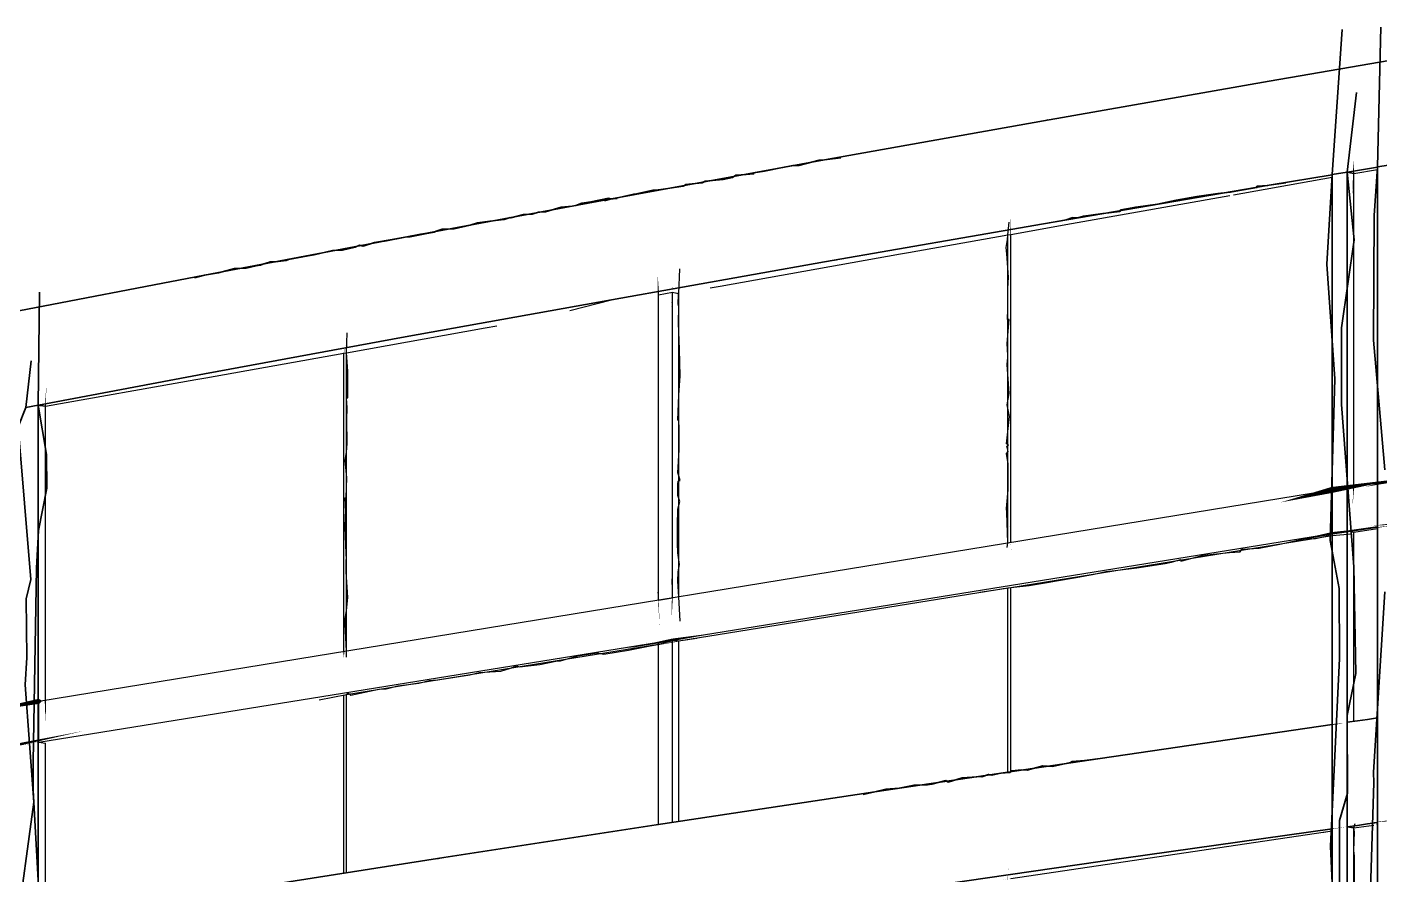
# Model space of a CAD drawing. Header units: inches. Extents: x -877 to 882, y -418 to 410.
# Drawn here: x -410.9 to -281.6, y 204.1 to 285 of the extents above; entities that cross this region are included whole.
import ezdxf

# ---------------------------------------------------------------- set-up
doc = ezdxf.new("R2010")
doc.units = ezdxf.units.IN
doc.header["$LTSCALE"] = 0.5
doc.header["$MEASUREMENT"] = 0
doc.layers.get('0').update_dxf_attribs({"lineweight": 18})
for name, color, linetype, lineweight in [('A-Glaz-Curt', 52, 'Continuous', 35), ('A-Glaz-Curt-Unit', 51, 'Continuous', 25), ('A-Wall', 113, 'Continuous', 35)]:
    doc.layers.add(name, color=color, linetype=linetype, lineweight=lineweight)

# ---------------------------------------------------------------- blocks, each defined once
blk = doc.blocks.new('*U12')
at = {"color": 7, "linetype": 'Continuous', "lineweight": -3}
for p, q in [((-295.59, 269.03), (-286.16, 270.71)), ((-311.08, 266.27), (-310.53, 266.37)), ((-326.65, 263.5), (-317.16, 265.19)), ((-317.16, 265.19), (-316.88, 265.24)), ((-316.88, 265.24), (-311.08, 266.27)), ((-344.66, 260.3), (-327.4, 263.37)), ((-327.4, 263.37), (-326.65, 263.5)), ((-345.62, 260.13), (-344.66, 260.3)), ((-359.01, 257.98), (-355.02, 259)), ((-348.78, 259.63), (-348.74, 259.62)), ((-367.1, 256.3), (-366.01, 256.5)), ((-393.8, 251.55), (-380.62, 253.9)), ((-380.62, 253.9), (-380.36, 253.94)), ((-409.14, 248.82), (-394.76, 251.38)), ((-394.76, 251.38), (-393.8, 251.55)), ((-409.81, 248.93), (-409.64, 248.9)), ((-349.26, 226.5), (-349.22, 226.51)), ((-380.36, 221.28), (-350.55, 226.09)), ((-409.14, 216.63), (-409.14, 216.63)), ((-281.85, 208.86), (-281.81, 209.06))]:
    blk.add_line(p, q, dxfattribs=at)
at = {"layer": 'A-Glaz-Curt', "color": 143, "linetype": 'Continuous', "lineweight": 35}
for p, q in [((-292.19, 279.87), (-270.02, 283.69)), ((-313.74, 276.09), (-292.19, 279.87)), ((-334.68, 272.35), (-313.74, 276.09)), ((-355.02, 268.64), (-334.68, 272.35)), ((-284.69, 271.19), (-281.81, 271.67)), ((-281.81, 271.68), (-280.36, 271.92)), ((-281.81, -223.87), (-281.81, 271.68)), ((-292.19, 269.93), (-286.16, 270.94)), ((-286.16, 270.95), (-284.71, 271.19)), ((-286.16, -223.62), (-286.16, 270.95)), ((-284.71, -223.7), (-284.71, 271.19)), ((-284.71, 271.19), (-284.1, 271.07)), ((-313.74, 266.25), (-292.19, 269.93)), ((-374.76, 264.98), (-355.02, 268.64)), ((-334.68, 262.61), (-313.74, 266.25)), ((-393.93, 261.36), (-374.76, 264.98)), ((-355.02, 259), (-334.68, 262.61)), ((-412.52, 257.77), (-393.93, 261.36)), ((-374.76, 255.44), (-355.02, 259)), ((-393.93, 251.91), (-374.76, 255.44)), ((-409.81, 248.93), (-393.93, 251.91)), ((-411.02, 248.7), (-409.82, 248.93)), ((-409.82, -215.92), (-409.82, 248.93)), ((-409.82, 248.93), (-409.64, 248.9)), ((-409.64, 248.9), (-409.14, 248.82)), ((-284.71, 218.63), (-283.75, 218.77)), ((-284.71, 208.66), (-284.71, 218.63)), ((-283.75, 218.77), (-282.78, 218.91)), ((-282.78, 218.91), (-281.81, 219.05)), ((-281.81, 209.06), (-281.81, 219.05)), ((-281.81, 219.05), (-281.81, 219.05)), ((-308.34, 215.19), (-286.16, 218.42)), ((-286.16, 208.45), (-286.16, 218.42)), ((-286.16, 218.42), (-286.16, 218.42)), ((-329.87, 212), (-308.34, 215.19)), ((-350.77, 208.84), (-329.87, 212)), ((-371.06, 205.71), (-350.77, 208.84)), ((-308.34, 205.33), (-286.16, 208.45)), ((-286.16, 208.45), (-286.16, 208.45)), ((-284.71, 208.66), (-283.75, 208.79)), ((-284.71, 208.66), (-284.1, 208.55)), ((-283.75, 208.79), (-282.78, 208.92)), ((-282.78, 208.92), (-281.81, 209.06)), ((-281.81, 209.06), (-281.81, 209.06)), ((-390.74, 202.62), (-371.06, 205.71)), ((-329.87, 202.23), (-308.34, 205.33))]:
    blk.add_line(p, q, dxfattribs=at)
at = {"layer": 'A-Glaz-Curt-Unit', "color": 141, "linetype": 'Continuous', "lineweight": 25}
for p, q in [((-284.1, 271.07), (-281.81, 271.45)), ((-284.1, 241.16), (-284.1, 271.07)), ((-310.53, 266.37), (-295.95, 268.96)), ((-348.6, 230.63), (-348.6, 259.6)), ((-380.36, 253.94), (-367.1, 256.3)), ((-409.14, 220.74), (-409.14, 248.82)), ((-284.1, 236.8), (-281.81, 237.14)), ((-284.1, 218.72), (-284.1, 236.8)), ((-316.88, 231.52), (-286.16, 236.47)), ((-348.6, 226.4), (-317.16, 231.47)), ((-348.6, 209.16), (-348.6, 226.4)), ((-409.14, 199.67), (-409.14, 216.63)), ((-316.88, 203.72), (-286.16, 208.25)), ((-284.1, 208.55), (-282.17, 208.82)), ((-284.1, 171.7), (-284.1, 208.55))]:
    blk.add_line(p, q, dxfattribs=at)
at = {"layer": 'A-Glaz-Curt-Unit', "color": 143, "linetype": 'Continuous', "lineweight": 25}
for p, q in [((-317.16, 235.77), (-317.16, 265.19)), ((-316.88, 235.82), (-316.88, 265.24)), ((-350.55, 259.48), (-349.22, 259.71)), ((-350.55, 230.31), (-350.55, 259.48)), ((-349.22, 230.53), (-349.22, 259.71)), ((-349.22, 259.71), (-348.78, 259.63)), ((-348.74, 259.62), (-348.6, 259.6)), ((-380.62, 225.4), (-380.62, 253.9)), ((-380.36, 225.44), (-380.36, 253.94)), ((-409.76, 220.64), (-286.18, 240.83)), ((-286.18, 236.68), (-286.18, 240.83)), ((-286.18, 240.83), (-286.16, 240.83)), ((-284.71, 241.07), (-281.81, 241.51)), ((-284.71, 236.91), (-284.71, 241.07)), ((-281.81, 237.35), (-281.81, 241.51)), ((-281.81, 241.51), (-281.81, 241.51)), ((-349.22, 226.51), (-286.18, 236.68)), ((-286.18, 236.68), (-286.16, 236.68)), ((-284.71, 236.91), (-281.81, 237.35)), ((-284.71, 236.91), (-284.1, 236.8)), ((-281.81, 237.35), (-281.81, 237.35)), ((-317.16, 231.47), (-316.88, 231.52)), ((-317.16, 213.88), (-317.16, 231.47)), ((-316.88, 213.92), (-316.88, 231.52)), ((-350.55, 230.31), (-349.22, 230.53)), ((-350.55, 230.31), (-350.55, 230.31)), ((-409.76, 216.73), (-350.55, 226.29)), ((-350.55, 226.29), (-349.22, 226.51)), ((-350.55, 208.87), (-350.55, 226.29)), ((-349.22, 209.07), (-349.22, 226.51)), ((-349.22, 226.51), (-348.6, 226.4)), ((-380.62, 221.23), (-380.36, 221.28)), ((-380.62, 204.21), (-380.62, 221.23)), ((-380.36, 204.25), (-380.36, 221.28)), ((-409.76, 216.73), (-409.76, 220.64)), ((-409.76, 216.73), (-409.14, 216.63))]:
    blk.add_line(p, q, dxfattribs=at)
blk = doc.blocks.new('New Napkin Sketch')
at = {"layer": 'A-Wall', "color": 143, "linetype": 'Continuous', "lineweight": 35}
for p, q in [((-284.69, 271.19), (-281.81, 271.67)), ((-281.81, 271.68), (-280.36, 271.92)), ((-292.19, 269.93), (-286.16, 270.94)), ((-286.16, 270.95), (-284.71, 271.19)), ((-284.71, 271.19), (-284.1, 271.07)), ((-412.52, 257.77), (-393.93, 261.36)), ((-409.81, 248.93), (-393.93, 251.91)), ((-411.02, 248.7), (-409.82, 248.93)), ((-409.82, 248.93), (-409.64, 248.9)), ((-409.64, 248.9), (-409.14, 248.82)), ((-284.71, 218.63), (-283.75, 218.77)), ((-284.71, 208.66), (-284.71, 218.63)), ((-283.75, 218.77), (-282.78, 218.91)), ((-282.78, 218.91), (-281.81, 219.05)), ((-281.81, 209.06), (-281.81, 219.05)), ((-281.81, 219.05), (-281.81, 219.05)), ((-286.16, 208.45), (-286.16, 218.42)), ((-286.16, 218.42), (-286.16, 218.42)), ((-286.16, 208.45), (-286.16, 208.45)), ((-284.71, 208.66), (-283.75, 208.79)), ((-284.71, 208.66), (-284.1, 208.55)), ((-283.75, 208.79), (-282.78, 208.92)), ((-282.78, 208.92), (-281.81, 209.06)), ((-281.81, 209.06), (-281.81, 209.06))]:
    blk.add_line(p, q, dxfattribs=at)
at = {"layer": 'A-Wall', "color": 7, "linetype": 'Continuous', "lineweight": -3}
for p, q in [((-295.59, 269.03), (-286.16, 270.71)), ((-311.08, 266.27), (-310.53, 266.37)), ((-326.65, 263.5), (-317.16, 265.19)), ((-317.16, 265.19), (-316.88, 265.24)), ((-316.88, 265.24), (-311.08, 266.27)), ((-344.66, 260.3), (-327.4, 263.37)), ((-327.4, 263.37), (-326.65, 263.5)), ((-345.62, 260.13), (-344.66, 260.3)), ((-359.01, 257.98), (-355.02, 259)), ((-348.78, 259.63), (-348.74, 259.62)), ((-367.1, 256.3), (-366.01, 256.5)), ((-393.8, 251.55), (-380.62, 253.9)), ((-380.62, 253.9), (-380.36, 253.94)), ((-409.14, 248.82), (-394.76, 251.38)), ((-394.76, 251.38), (-393.8, 251.55)), ((-409.81, 248.93), (-409.64, 248.9)), ((-349.26, 226.5), (-349.22, 226.51)), ((-409.14, 216.63), (-409.14, 216.63)), ((-281.85, 208.86), (-281.81, 209.06))]:
    blk.add_line(p, q, dxfattribs=at)
at = {"layer": 'A-Wall', "color": 141, "linetype": 'Continuous', "lineweight": 25}
for p, q in [((-284.1, 271.07), (-281.81, 271.45)), ((-310.53, 266.37), (-295.95, 268.96)), ((-380.36, 253.94), (-367.1, 256.3)), ((-284.1, 236.8), (-281.81, 237.14)), ((-284.1, 218.72), (-284.1, 236.8)), ((-348.6, 209.16), (-348.6, 226.4)), ((-409.14, 199.67), (-409.14, 216.63)), ((-284.1, 208.55), (-282.17, 208.82))]:
    blk.add_line(p, q, dxfattribs=at)
at = {"layer": 'A-Wall', "color": 143, "linetype": 'Continuous', "lineweight": 25}
for p, q in [((-350.55, 259.48), (-349.22, 259.71)), ((-349.22, 259.71), (-348.78, 259.63)), ((-348.74, 259.62), (-348.6, 259.6)), ((-286.18, 236.68), (-286.18, 240.83)), ((-286.18, 240.83), (-286.16, 240.83)), ((-284.71, 241.07), (-281.81, 241.51)), ((-284.71, 236.91), (-284.71, 241.07)), ((-281.81, 237.35), (-281.81, 241.51)), ((-281.81, 241.51), (-281.81, 241.51)), ((-286.18, 236.68), (-286.16, 236.68)), ((-284.71, 236.91), (-281.81, 237.35)), ((-284.71, 236.91), (-284.1, 236.8)), ((-281.81, 237.35), (-281.81, 237.35)), ((-317.16, 231.47), (-316.88, 231.52)), ((-317.16, 213.88), (-317.16, 231.47)), ((-316.88, 213.92), (-316.88, 231.52)), ((-350.55, 230.31), (-349.22, 230.53)), ((-350.55, 230.31), (-350.55, 230.31)), ((-350.55, 226.29), (-349.22, 226.51)), ((-350.55, 208.87), (-350.55, 226.29)), ((-349.22, 209.07), (-349.22, 226.51)), ((-349.22, 226.51), (-348.6, 226.4)), ((-380.62, 221.23), (-380.36, 221.28)), ((-380.62, 204.21), (-380.62, 221.23)), ((-380.36, 204.25), (-380.36, 221.28)), ((-409.76, 216.73), (-409.76, 220.64)), ((-409.76, 216.73), (-409.14, 216.63))]:
    blk.add_line(p, q, dxfattribs=at)
at = {"layer": 'A-Wall', "color": 143, "linetype": 'Continuous', "lineweight": 35, "extrusion": (0, 0, -1)}
for points in [[(286.22, 71.87), (285.79, 81.49), (285.3, 84.58), (285.43, 98.22), (285.34, 99.89), (285.63, 109.92), (286.1, 121.89), (285.25, 134.33), (285.28, 142.91), (285.99, 155.21), (285.39, 169.74), (285.24, 176.35), (285.47, 187.74), (286.33, 206.79), (285.47, 224.74), (285.49, 231.43), (286.36, 236), (285.89, 251.44), (286.66, 262.41), (286.16, 270.95), (285.21, 284.83)], [(281.07, 183.43), (281.62, 185.52), (282.63, 198.61), (282.17, 212.85), (282.21, 213.87), (281.13, 231.1)], [(281.13, 242.76), (282.21, 255.14), (282.14, 267.06), (281.81, 271.68), (281.5, 285.05)], [(285.46, 201.28), (285.45, 209.26), (284.69, 211.85), (284.71, 219.29), (283.91, 223.31), (284.08, 233.47), (284.51, 238.92), (285.28, 248.98), (285.28, 256.3), (284.04, 264.71), (284.71, 271.19), (283.83, 278.81)], [(355.72, 268.46), (355.02, 268.64), (354.87, 268.64), (352.91, 269.1), (352.66, 269.12), (351.08, 269.46), (350.81, 269.48), (349.89, 269.58), (348.19, 269.85), (348, 269.95), (347.96, 270.01), (346.37, 270.17), (346.07, 270.32), (344.35, 270.49), (343.46, 270.69), (343.14, 270.91), (342.15, 270.97), (341.45, 271.02), (341.42, 271.11), (340.41, 271.29), (338.68, 271.62), (337.69, 271.81), (337.13, 271.83), (335.79, 272.18), (335.2, 272.34), (334.68, 272.35), (333.12, 272.55)], [(313.77, 266.23), (313.74, 266.25), (312.08, 266.55), (311.59, 266.62), (310.93, 266.84), (310.91, 266.81), (310.36, 266.86), (309.91, 266.98), (308.07, 267.25), (308.04, 267.24), (306.44, 267.43), (306.35, 267.59), (304.93, 267.85), (303.78, 267.99), (302.85, 268.14), (301.06, 268.51), (299.08, 268.85), (297.1, 269.16), (295.89, 269.28), (295.86, 269.28), (295.35, 269.38), (293.35, 269.71), (293.35, 269.84), (292.31, 269.9), (292.19, 269.93), (290.58, 270.17)], [(376.7, 264.61), (374.76, 264.98), (374.27, 265.02), (372.85, 265.28), (371.98, 265.47), (371.78, 265.54), (371.23, 265.73), (370.07, 265.78), (368.53, 266.12), (367.83, 266.33), (366.67, 266.49), (365.3, 266.65), (364.72, 266.84), (364.67, 266.82), (363.44, 267.14), (362.61, 267.16), (362.02, 267.37), (361.97, 267.38), (361.33, 267.39), (359.86, 267.84), (358.79, 267.95), (358.46, 268), (357.87, 268.22), (357.01, 268.36), (355.32, 268.69), (355.02, 268.64), (354.5, 268.68)], [(394.89, 261.1), (393.93, 261.36), (392.59, 261.56), (391.07, 261.97), (389.94, 262.02), (389, 262.24), (388.57, 262.29), (388.37, 262.41), (387.73, 262.59), (387.67, 262.61), (387.16, 262.62), (386.12, 262.75), (385.92, 262.85), (384.04, 263.19), (383.46, 263.3), (381.69, 263.71), (380.78, 263.75), (380.76, 263.75), (379.54, 264.03), (379.12, 264.22), (378.77, 264.13), (377.69, 264.47), (376.19, 264.72), (374.8, 264.97), (374.76, 264.98), (373.14, 265.28)], [(409.55, 66.37), (410.47, 81.69), (410.08, 99.55), (410.69, 104.02), (409.26, 119.14), (410.4, 137.45), (409.71, 140.44), (410.77, 157.85), (409.09, 166.04), (409.59, 172.8), (410.59, 184.67), (409.49, 197.22), (410.3, 212.14), (410.3, 214.85), (410, 233.35), (409.8, 236.95), (409, 241), (409.05, 244.22), (409.82, 248.93), (409.72, 259.72)], [(411.96, 67.55), (411.61, 79.12), (410.5, 80.21), (411.73, 97.79), (410.44, 109.33), (411.49, 125.44), (411.6, 138.95), (411.24, 140.08), (411.48, 150.68), (411.59, 155.15), (411.23, 170.82), (410.17, 175.83), (411.7, 182.95), (411.01, 183.38), (410.59, 186.9), (411.94, 198.6), (410.25, 210.99), (411.08, 222.22), (410.92, 224.82), (410.97, 230.44), (410.53, 232.26), (411.74, 246.86), (411.02, 248.7), (410.49, 253.15)], [(330.97, 211.74), (329.87, 212), (328.8, 212.26), (327.54, 212.34), (326.12, 212.63), (324.84, 212.65), (324.43, 212.73), (323.09, 213.06), (322.85, 212.93), (321.52, 213.32), (319.65, 213.46), (319.63, 213.41), (318.99, 213.66), (318.68, 213.57), (317.83, 213.77), (316.97, 213.83), (316.76, 213.99), (315.84, 214.09), (315.31, 214.05), (313.82, 214.46), (312.9, 214.41), (311.18, 214.8), (311, 214.88), (309.82, 214.98), (308.34, 215.19), (307.25, 215.33)]]:
    blk.add_lwpolyline(points, dxfattribs=at)
for points in [[(293.35, 279.73, 0, 0.0745, 0), (292.19, 279.87, 0.0745, 0, 0), (290.96, 280.06, 0, 0, 0), (290.79, 280.15, 0, 0, 0), (289.74, 280.38, 0, 0, 0), (289.58, 280.29, 0, 0, 0), (289.1, 280.31, 0, 0, 0), (287.58, 280.61, 0, 0, 0), (286.15, 280.89, 0, 0, 0), (285.28, 281.01, 0, 0, 0), (283.44, 281.39, 0, 0, 0), (282.45, 281.44, 0, 0, 0), (282.23, 281.61, 0, 0, 0), (281.2, 281.74, 0, 0, 0), (279.18, 282.07, 0, 0, 0), (278.97, 282.21, 0, 0, 0), (277.14, 282.43, 0, 0, 0), (275.92, 282.66, 0, 0, 0), (274.05, 283.02, 0, 0, 0), (273.33, 283.12, 0, 0, 0), (272.28, 283.4, 0, 0, 0), (270.14, 283.71, 0, 0.0426, 0), (270.02, 283.69, 0.0426, 0, 0), (267.88, 283.96, 0, 0, 0)], [(315.31, 275.83, 0, 0.0806, 0), (313.74, 276.09, 0.0806, 0, 0), (313.26, 276.27, 0, 0, 0), (312.6, 276.24, 0, 0, 0), (311.92, 276.48, 0, 0, 0), (311.68, 276.4, 0, 0, 0), (310.96, 276.61, 0, 0, 0), (309.21, 276.86, 0, 0, 0), (307.2, 277.28, 0, 0, 0), (305.37, 277.65, 0, 0, 0), (305.18, 277.55, 0, 0, 0), (303.65, 277.94, 0, 0, 0), (302.44, 278.09, 0, 0, 0), (302.29, 278.17, 0, 0, 0), (300.83, 278.37, 0, 0, 0), (298.98, 278.7, 0, 0, 0), (298.48, 278.68, 0, 0, 0), (296.65, 279.18, 0, 0, 0), (295.05, 279.39, 0, 0, 0), (293.48, 279.57, 0, 0, 0), (293.26, 279.79, 0, 0, 0), (293.17, 279.71, 0, 0.0684, 0), (292.19, 279.87, 0.0684, 0, 0), (291.33, 280.01, 0, 0, 0)], [(336.68, 271.97, 0, 0.0373, 0), (334.68, 272.35, 0.0373, 0, 0), (334.43, 272.39, 0, 0, 0), (333.9, 272.58, 0, 0, 0), (332.87, 272.58, 0, 0, 0), (332.29, 272.85, 0, 0, 0), (331.32, 272.9, 0, 0, 0), (329.47, 273.2, 0, 0, 0), (327.67, 273.62, 0, 0, 0), (325.91, 273.89, 0, 0, 0), (324.73, 274.07, 0, 0, 0), (322.67, 274.53, 0, 0, 0), (321.71, 274.57, 0, 0, 0), (320.49, 274.85, 0, 0, 0), (319.92, 274.96, 0, 0, 0), (318.79, 275.22, 0, 0, 0), (316.8, 275.45, 0, 0, 0), (315.76, 275.73, 0, 0, 0), (314.44, 275.98, 0, 0.0335, 0), (313.74, 276.09, 0.0335, 0, 0), (313.55, 276.14, 0, 0, 0)], [(335.08, 262.57, 0, 0.0483, 0), (334.68, 262.61, 0.0483, 0, 0), (333.56, 262.79, 0, 0, 0), (332.19, 263.07, 0, 0, 0), (330.28, 263.45, 0, 0, 0), (328.45, 263.72, 0, 0, 0), (327.45, 263.79, 0, 0, 0), (326.19, 264.15, 0, 0, 0), (325.1, 264.19, 0, 0, 0), (324.49, 264.38, 0, 0, 0), (322.57, 264.61, 0, 0, 0), (320.72, 265.12, 0, 0, 0), (318.74, 265.44, 0, 0, 0), (317.54, 265.48, 0, 0, 0), (315.84, 265.9, 0, 0, 0), (315.31, 265.93, 0, 0.0726, 0), (313.74, 266.25, 0.0726, 0, 0), (312.43, 266.44, 0, 0, 0)], [(357, 258.69, 0, 0.0085, 0), (355.02, 259, 0.0085, 0, 0), (353.85, 259.14, 0, 0, 0), (353.21, 259.24, 0, 0, 0), (352.58, 259.5, 0, 0, 0), (351.63, 259.52, 0, 0, 0), (351.35, 259.69, 0, 0, 0), (349.79, 259.89, 0, 0, 0), (348.94, 259.99, 0, 0, 0), (348.63, 260.09, 0, 0, 0), (347.61, 260.33, 0, 0, 0), (347.45, 260.35, 0, 0, 0), (346.64, 260.58, 0, 0, 0), (346.44, 260.43, 0, 0, 0), (345.44, 260.61, 0, 0, 0), (344.86, 260.85, 0, 0, 0), (342.86, 261.2, 0, 0, 0), (342.04, 261.38, 0, 0, 0), (340.41, 261.69, 0, 0, 0), (339.85, 261.64, 0, 0, 0), (338.8, 261.91, 0, 0, 0), (337.13, 262.22, 0, 0, 0), (335.18, 262.57, 0, 0.102, 0), (334.68, 262.61, 0.102, 0, 0), (333.33, 262.78, 0, 0, 0)], [(375.08, 255.42, 0, 0.0735, 0), (374.76, 255.44, 0.0735, 0, 0), (373.18, 255.73, 0, 0, 0), (371.26, 256.01, 0, 0, 0), (370.86, 256.23, 0, 0, 0), (370.64, 256.27, 0, 0, 0), (369.05, 256.52, 0, 0, 0), (367.13, 256.78, 0, 0, 0), (366.79, 256.97, 0, 0, 0), (365.19, 257.22, 0, 0, 0), (363.31, 257.56, 0, 0, 0), (363.18, 257.52, 0, 0, 0), (362.79, 257.67, 0, 0, 0), (361.75, 257.82, 0, 0, 0), (360.61, 258.06, 0, 0, 0), (359.39, 258.31, 0, 0, 0), (359.2, 258.18, 0, 0, 0), (358.26, 258.4, 0, 0, 0), (356.75, 258.61, 0, 0, 0), (355.08, 259.04, 0, 0.0767, 0), (355.02, 259, 0.0767, 0, 0), (353.33, 259.34, 0, 0, 0)], [(394.34, 251.92, 0, 0.0215, 0), (393.93, 251.91, 0.0215, 0, 0), (392.7, 252.21, 0, 0, 0), (391.49, 252.27, 0, 0, 0), (390.59, 252.59, 0, 0, 0), (389.27, 252.71, 0, 0, 0), (388.09, 253.06, 0, 0, 0), (387.48, 253.19, 0, 0, 0), (385.93, 253.48, 0, 0, 0), (384.34, 253.69, 0, 0, 0), (382.79, 253.88, 0, 0, 0), (382.03, 254.14, 0, 0, 0), (380.26, 254.45, 0, 0, 0), (380.25, 254.5, 0, 0, 0), (379.71, 254.61, 0, 0, 0), (378.92, 254.69, 0, 0, 0), (378.8, 254.67, 0, 0, 0), (378.22, 254.87, 0, 0, 0), (376.61, 255.17, 0, 0, 0), (375.26, 255.35, 0, 0.0814, 0), (374.76, 255.44, 0.0814, 0, 0), (374.55, 255.54, 0, 0, 0)], [(309.32, 215.1, 0, 0.0545, 0), (308.34, 215.19, 0.0545, 0, 0), (307.15, 215.32, 0, 0, 0), (306.62, 215.45, 0, 0, 0), (305.66, 215.54, 0, 0, 0), (304.12, 215.79, 0, 0, 0), (303.77, 215.79, 0, 0, 0), (301.71, 216.16, 0, 0, 0), (300.7, 216.39, 0, 0, 0), (299.92, 216.32, 0, 0, 0), (299.69, 216.45, 0, 0, 0), (297.57, 216.72, 0, 0, 0), (296.53, 216.92, 0, 0, 0), (295.93, 216.98, 0, 0, 0), (295.83, 217.09, 0, 0, 0), (295.8, 217.13, 0, 0, 0), (294.41, 217.3, 0, 0, 0), (292.41, 217.45, 0, 0, 0), (291.55, 217.62, 0, 0, 0), (289.57, 217.82, 0, 0, 0), (287.87, 218.24, 0, 0, 0), (287.63, 218.21, 0, 0, 0), (286.91, 218.33, 0, 0.107, 0), (286.16, 218.42, 0.107, 0, 0), (284.98, 218.55, 0, 0, 0)], [(350.99, 208.8, 0, 0.0254, 0), (350.77, 208.84, 0.0254, 0, 0), (348.74, 209.15, 0, 0, 0), (347.46, 209.41, 0, 0, 0), (345.72, 209.61, 0, 0, 0), (344.28, 209.89, 0, 0, 0), (342.64, 210.13, 0, 0, 0), (341.44, 210.25, 0, 0, 0), (340.71, 210.35, 0, 0, 0), (340.67, 210.46, 0, 0, 0), (338.59, 210.59, 0, 0, 0), (336.92, 210.98, 0, 0, 0), (336.04, 211.15, 0, 0, 0), (334.83, 211.29, 0, 0, 0), (332.8, 211.65, 0, 0, 0), (330.76, 211.82, 0, 0.0475, 0), (329.87, 212, 0.0475, 0, 0), (327.83, 212.26, 0, 0, 0)], [(282.42, 209.06, 0, 0.11, 0), (280.36, 209.26, 0.11, 0, 0), (279.71, 209.31, 0, 0, 0), (277.76, 209.66, 0, 0, 0), (277.04, 209.72, 0, 0, 0), (275.5, 209.87, 0, 0, 0), (275.34, 209.93, 0, 0, 0), (273.67, 210.27, 0, 0, 0), (272.68, 210.27, 0, 0, 0), (272.24, 210.42, 0, 0, 0), (272.16, 210.28, 0, 0, 0), (271.7, 210.42, 0, 0, 0), (270.65, 210.6, 0, 0, 0), (269.06, 210.86, 0, 0, 0), (266.76, 211.22, 0, 0, 0), (266.12, 211.32, 0, 0, 0), (263.83, 211.63, 0, 0, 0), (263.44, 211.58, 0, 0, 0), (261.95, 211.77, 0, 0, 0), (261.27, 211.84, 0, 0, 0), (260.67, 211.88, 0, 0, 0), (258.7, 212.28, 0, 0.000287, 0), (257.11, 212.46, 0.000287, 0, 0), (254.86, 212.75, 0, 0, 0)], [(371.82, 205.49, 0, 0.0615, 0), (371.06, 205.71, 0.0615, 0, 0), (370.6, 205.81, 0, 0, 0), (369.53, 205.88, 0, 0, 0), (368.13, 206.12, 0, 0, 0), (366.81, 206.46, 0, 0, 0), (365.53, 206.49, 0, 0, 0), (364.13, 206.69, 0, 0, 0), (363.8, 206.8, 0, 0, 0), (363.25, 206.92, 0, 0, 0), (361.52, 207.13, 0, 0, 0), (360.22, 207.35, 0, 0, 0), (358.55, 207.72, 0, 0, 0), (356.82, 207.81, 0, 0, 0), (355.6, 208.18, 0, 0, 0), (354.02, 208.3, 0, 0, 0), (353.05, 208.48, 0, 0, 0), (351.52, 208.62, 0, 0.00912, 0), (350.77, 208.84, 0.00912, 0, 0), (350.5, 208.96, 0, 0, 0)], [(309.28, 205.2, 0, 0.0783, 0), (308.34, 205.33, 0.0783, 0, 0), (306.33, 205.71, 0, 0, 0), (305.8, 205.72, 0, 0, 0), (304.53, 205.95, 0, 0, 0), (303.28, 206, 0, 0, 0), (302.33, 206.25, 0, 0, 0), (300.27, 206.43, 0, 0, 0), (298.1, 206.78, 0, 0, 0), (297.27, 206.95, 0, 0, 0), (295.3, 207.25, 0, 0, 0), (293.54, 207.46, 0, 0, 0), (291.85, 207.64, 0, 0, 0), (290.37, 207.78, 0, 0, 0), (290.2, 207.83, 0, 0, 0), (290.16, 207.84, 0, 0, 0), (290.09, 207.99, 0, 0, 0), (289.86, 208.02, 0, 0, 0), (288.95, 208.08, 0, 0, 0), (287.96, 208.27, 0, 0, 0), (287.77, 208.34, 0, 0, 0), (287.61, 208.31, 0, 0, 0), (286.45, 208.49, 0, 0.0499, 0), (286.16, 208.45, 0.0499, 0, 0), (284.63, 208.68, 0, 0, 0)], [(392.61, 202.35, 0, 0.0339, 0), (390.74, 202.62, 0.0339, 0, 0), (389.14, 202.96, 0, 0, 0), (387.7, 203.17, 0, 0, 0), (386.98, 203.13, 0, 0, 0), (385.23, 203.39, 0, 0, 0), (383.99, 203.71, 0, 0, 0), (382.11, 204, 0, 0, 0), (381.23, 204.16, 0, 0, 0), (380.64, 204.16, 0, 0, 0), (378.76, 204.58, 0, 0, 0), (377.67, 204.72, 0, 0, 0), (376.37, 204.88, 0, 0, 0), (376.27, 204.92, 0, 0, 0), (375.71, 205.05, 0, 0, 0), (375.67, 205.08, 0, 0, 0), (375.62, 205.04, 0, 0, 0), (373.95, 205.27, 0, 0, 0), (373.57, 205.35, 0, 0, 0), (373.15, 205.41, 0, 0, 0), (371.61, 205.62, 0, 0.0376, 0), (371.06, 205.71, 0.0376, 0, 0), (370.7, 205.86, 0, 0, 0)], [(318.44, 203.93, 0, 0, 0), (317.14, 204.03, 0, 0, 0), (317.11, 204.16, 0, 0, 0), (317.05, 204.03, 0, 0, 0), (315.61, 204.27, 0, 0, 0), (315.07, 204.42, 0, 0, 0), (313.41, 204.56, 0, 0, 0), (311.26, 204.94, 0, 0, 0), (311.17, 204.95, 0, 0, 0), (309.87, 205.1, 0, 0, 0), (309.64, 205.2, 0, 0, 0), (308.43, 205.41, 0, 0.0534, 0), (308.34, 205.33, 0.0534, 0, 0), (307.28, 205.55, 0, 0, 0)]]:
    blk.add_lwpolyline(points, format="xyseb", dxfattribs=at)
at = {"layer": 'A-Wall', "color": 141, "linetype": 'Continuous', "lineweight": 25, "extrusion": (0, 0, -1)}
for points in [[(284.2, 239.32, 0, 0.0974, 0), (284.1, 241.16, 0.0974, 0, 0), (284.11, 241.87, 0, 0, 0), (284.13, 243.98, 0, 0, 0), (284.03, 245.77, 0, 0, 0), (284.17, 247.93, 0, 0, 0), (284.18, 250.37, 0, 0, 0), (284.16, 251.09, 0, 0, 0), (284.2, 253.24, 0, 0, 0), (284.06, 254.68, 0, 0, 0), (284.22, 255.44, 0, 0, 0), (284.17, 257.49, 0, 0, 0), (284.2, 257.86, 0, 0, 0), (284.05, 258.2, 0, 0, 0), (284.12, 258.41, 0, 0, 0), (284.14, 260.92, 0, 0, 0), (284.2, 261.54, 0, 0, 0), (284.22, 264.46, 0, 0, 0), (284.21, 265.38, 0, 0, 0), (284.08, 266.84, 0, 0, 0), (284.01, 268.16, 0, 0, 0), (284.23, 268.98, 0, 0.117, 0), (284.1, 271.07, 0.117, 0, 0), (284.15, 272.23, 0, 0, 0)], [(409.12, 218.49, 0, 0.137, 0), (409.14, 220.74, 0.137, 0, 0), (409.19, 221.65, 0, 0, 0), (409.13, 223.53, 0, 0, 0), (409.01, 225, 0, 0, 0), (409.05, 227.03, 0, 0, 0), (409.1, 227.04, 0, 0, 0), (409.2, 229.62, 0, 0, 0), (409, 230.13, 0, 0, 0), (409.22, 230.27, 0, 0, 0), (409.11, 230.7, 0, 0, 0), (409.15, 233.51, 0, 0, 0), (409.27, 234.35, 0, 0, 0), (409, 234.81, 0, 0, 0), (409.12, 235.96, 0, 0, 0), (409.04, 238.75, 0, 0, 0), (409.19, 240.28, 0, 0, 0), (409.09, 242.95, 0, 0, 0), (409.22, 243.72, 0, 0, 0), (409.01, 246.37, 0, 0, 0), (409.08, 247.64, 0, 0.0842, 0), (409.14, 248.82, 0.0842, 0, 0), (409.05, 250.86, 0, 0, 0)], [(351.28, 225.88, 0, 0.095, 0), (348.6, 226.4, 0.095, 0, 0), (346.71, 226.63, 0, 0, 0), (344.2, 227.04, 0, 0, 0), (344.15, 227.13, 0, 0, 0), (343.17, 227.36, 0, 0, 0), (341.9, 227.44, 0, 0, 0), (339.25, 227.88, 0, 0, 0), (337.31, 228.34, 0, 0, 0), (336.95, 228.27, 0, 0, 0), (334.65, 228.74, 0, 0, 0), (332.06, 229.03, 0, 0, 0), (329.84, 229.34, 0, 0, 0), (329.63, 229.32, 0, 0, 0), (326.76, 229.87, 0, 0, 0), (326.55, 229.98, 0, 0, 0), (325.14, 230.21, 0, 0, 0), (322.99, 230.64, 0, 0, 0), (321.14, 230.8, 0, 0, 0), (320.13, 231.14, 0, 0, 0), (318.22, 231.41, 0, 0.00568, 0), (317.16, 231.47, 0.00568, 0, 0), (316.87, 231.53, 0, 0, 0)], [(318.32, 203.51, 0, 0.0105, 0), (316.88, 203.72, 0.0105, 0, 0), (315.25, 203.92, 0, 0, 0), (313.26, 204.31, 0, 0, 0), (311.2, 204.43, 0, 0, 0), (309.92, 204.73, 0, 0, 0), (309.41, 204.88, 0, 0, 0), (308.17, 204.98, 0, 0, 0), (306.27, 205.21, 0, 0, 0), (303.46, 205.67, 0, 0, 0), (302.19, 205.82, 0, 0, 0), (300.46, 206, 0, 0, 0), (300.36, 206.21, 0, 0, 0), (298.71, 206.49, 0, 0, 0), (296.95, 206.71, 0, 0, 0), (295.82, 206.95, 0, 0, 0), (295.25, 206.85, 0, 0, 0), (292.3, 207.31, 0, 0, 0), (289.25, 207.91, 0, 0, 0), (287.47, 207.99, 0, 0, 0), (287.12, 208.04, 0, 0.0745, 0), (286.16, 208.25, 0.0745, 0, 0), (286.17, 208.36, 0, 0, 0)]]:
    blk.add_lwpolyline(points, format="xyseb", dxfattribs=at)
at = {"layer": 'A-Wall', "color": 143, "linetype": 'Continuous', "lineweight": 25, "extrusion": (0, 0, -1)}
for points in [[(317.21, 235.33), (317.16, 235.77), (317.26, 238.66), (317.27, 239.05), (317.13, 240.84), (317.13, 243.33), (317.27, 244.31), (317.13, 244.49), (317.26, 245.02), (317.08, 245.11), (317.29, 245.22), (317.01, 247.85), (317.21, 248.95), (317.04, 250.05), (317.21, 252.8), (317.14, 253.49), (317.17, 253.68), (317.21, 254.81), (317.04, 257.11), (317.2, 257.12), (317.15, 258.13), (317.14, 260.08), (317.08, 261.15), (317.25, 263.38), (317.3, 264), (317.18, 264.76), (317.16, 265.19), (317.04, 266.4)], [(380.37, 224.86), (380.36, 225.44), (380.49, 228), (380.5, 228.56), (380.36, 229.28), (380.23, 230.54), (380.38, 233.01), (380.38, 234.19), (380.37, 234.23), (380.39, 234.76), (380.48, 237.23), (380.47, 238.31), (380.42, 238.74), (380.48, 240.06), (380.4, 240.1), (380.34, 241.98), (380.48, 243.65), (380.36, 244.45), (380.3, 245.26), (380.34, 247.54), (380.31, 248.69), (380.35, 249.61), (380.23, 249.63), (380.22, 252.16), (380.36, 253.94), (380.3, 255.84)]]:
    blk.add_lwpolyline(points, dxfattribs=at)
for points in [[(316.79, 234.37, 0, 0.00448, 0), (316.88, 235.82, 0.00448, 0, 0), (316.99, 237.8, 0, 0, 0), (316.81, 240.22, 0, 0, 0), (316.84, 242.58, 0, 0, 0), (317.01, 243.7, 0, 0, 0), (316.91, 245.82, 0, 0, 0), (316.95, 246.36, 0, 0, 0), (316.83, 248.67, 0, 0, 0), (316.85, 251.2, 0, 0, 0), (317.01, 254.08, 0, 0, 0), (316.75, 256.18, 0, 0, 0), (316.87, 257.93, 0, 0, 0), (316.9, 258.72, 0, 0, 0), (316.85, 259.85, 0, 0, 0), (316.99, 262.29, 0, 0, 0), (316.84, 265.03, 0, 0.0698, 0), (316.88, 265.24, 0.0698, 0, 0), (316.9, 266.73, 0, 0, 0)], [(350.44, 227.79, 0, 0.0591, 0), (350.55, 230.31, 0.0591, 0, 0), (350.67, 231.3, 0, 0, 0), (350.57, 232.49, 0, 0, 0), (350.44, 234.21, 0, 0, 0), (350.63, 236.88, 0, 0, 0), (350.52, 238.89, 0, 0, 0), (350.67, 240.28, 0, 0, 0), (350.57, 240.6, 0, 0, 0), (350.5, 243, 0, 0, 0), (350.59, 245.21, 0, 0, 0), (350.61, 247.58, 0, 0, 0), (350.46, 248.99, 0, 0, 0), (350.52, 249.51, 0, 0, 0), (350.59, 249.85, 0, 0, 0), (350.67, 250.54, 0, 0, 0), (350.54, 253.36, 0, 0, 0), (350.49, 255.28, 0, 0, 0), (350.63, 255.94, 0, 0, 0), (350.44, 256.01, 0, 0, 0), (350.51, 256.16, 0, 0, 0), (350.59, 256.94, 0, 0.137, 0), (350.55, 259.48, 0.137, 0, 0), (350.61, 261.21, 0, 0, 0)], [(349.3, 228.33, 0, 0.0897, 0), (349.22, 230.53, 0.0897, 0, 0), (349.33, 232.79, 0, 0, 0), (349.1, 233.07, 0, 0, 0), (349.13, 233.41, 0, 0, 0), (349.12, 235.34, 0, 0, 0), (349.17, 236.83, 0, 0, 0), (349.14, 238.89, 0, 0, 0), (349.18, 241.44, 0, 0, 0), (349.18, 241.49, 0, 0, 0), (349.35, 241.61, 0, 0, 0), (349.28, 244.22, 0, 0, 0), (349.1, 246.66, 0, 0, 0), (349.34, 246.86, 0, 0, 0), (349.25, 248.85, 0, 0, 0), (349.09, 249.95, 0, 0, 0), (349.3, 252.11, 0, 0, 0), (349.37, 253.31, 0, 0, 0), (349.24, 253.82, 0, 0, 0), (349.37, 256.69, 0, 0, 0), (349.35, 258.16, 0, 0.0181, 0), (349.22, 259.71, 0.0181, 0, 0), (349.26, 260.66, 0, 0, 0)], [(380.62, 224.82, 0, 0.128, 0), (380.62, 225.4, 0.128, 0, 0), (380.68, 226.49, 0, 0, 0), (380.5, 227.57, 0, 0, 0), (380.72, 228.49, 0, 0, 0), (380.6, 231.2, 0, 0, 0), (380.68, 232.76, 0, 0, 0), (380.68, 234.49, 0, 0, 0), (380.68, 235.96, 0, 0, 0), (380.72, 238.58, 0, 0, 0), (380.62, 241.34, 0, 0, 0), (380.66, 243.79, 0, 0, 0), (380.72, 246.1, 0, 0, 0), (380.55, 246.66, 0, 0, 0), (380.72, 249.33, 0, 0, 0), (380.59, 251.91, 0, 0, 0), (380.55, 252.77, 0, 0, 0), (380.71, 253.68, 0, 0.0483, 0), (380.62, 253.9, 0.0483, 0, 0), (380.49, 254.6, 0, 0, 0)], [(282.99, 241.13, 0, 0.341, 0), (280.3, 241.74, 0.341, 0, 0), (277.48, 241.84, 0, 0, 0), (276.43, 242.21, 0, 0, 0), (274.63, 242.24, 0, 0, 0), (270.28, 243.11, 0, 0, 0), (269.39, 243.33, 0, 0, 0), (264.31, 244.34, 0, 0, 0), (263.65, 244.3, 0, 0, 0), (259.27, 244.99, 0, 0, 0), (253.68, 245.35, 0, 0, 0), (247.13, 246.29, 0, 0, 0), (241.62, 247.07, 0, 0, 0), (237.95, 247.75, 0, 0, 0), (233.95, 248.33, 0, 0, 0), (226.89, 249.39, 0, 0, 0), (226.58, 249.23, 0, 0, 0), (220.62, 250.68, 0, 0, 0), (217.52, 250.67, 0, 0, 0), (212.61, 251.4, 0, 0, 0), (208.56, 252.36, 0, 0.144, 0), (208.48, 252.17, 0.144, 0, 0), (207.03, 252.36, 0, 0, 0)], [(282.44, 237.4, 0, 0.143, 0), (280.3, 237.58, 0.143, 0, 0), (275.88, 238.05, 0, 0, 0), (273.94, 238.73, 0, 0, 0), (271.06, 239.14, 0, 0, 0), (269.66, 239.09, 0, 0, 0), (262.44, 239.8, 0, 0, 0), (259.7, 240.81, 0, 0, 0), (257.07, 241.05, 0, 0, 0), (256.7, 240.92, 0, 0, 0), (250.3, 242.2, 0, 0, 0), (249.11, 241.95, 0, 0, 0), (242.01, 242.92, 0, 0, 0), (237.5, 244.06, 0, 0, 0), (230.45, 244.62, 0, 0, 0), (227.86, 244.88, 0, 0, 0), (222.66, 245.98, 0, 0, 0), (218.71, 246.14, 0, 0, 0), (215.32, 247.26, 0, 0, 0), (212.23, 247.34, 0, 0, 0), (211.81, 247.07, 0, 0.326, 0), (208.48, 247.88, 0.326, 0, 0), (205.55, 248.03, 0, 0, 0)], [(415.44, 219.55, 0, 0.485, 0), (409.76, 220.64, 0.485, 0, 0), (409.43, 220.68, 0, 0, 0), (402.91, 221.8, 0, 0, 0), (397.63, 222.85, 0, 0, 0), (390.5, 223.35, 0, 0, 0), (383.09, 224.72, 0, 0, 0), (374.01, 226.71, 0, 0, 0), (362.15, 228.23, 0, 0, 0), (355.39, 229.1, 0, 0, 0), (353.78, 230.28, 0, 0, 0), (347.59, 231.25, 0, 0, 0), (341.16, 231.44, 0, 0, 0), (336.25, 232.12, 0, 0, 0), (330.53, 233.24, 0, 0, 0), (318.65, 235.94, 0, 0, 0), (306.65, 238.08, 0, 0, 0), (300.72, 238.69, 0, 0, 0), (291.12, 239.63, 0, 0.572, 0), (286.18, 240.83, 0.572, 0, 0), (280.11, 241.83, 0, 0, 0)], [(353.69, 225.66, 0, 0.24, 0), (349.22, 226.51, 0.24, 0, 0), (344.64, 227.23, 0, 0, 0), (339.97, 228.26, 0, 0, 0), (337.28, 228.65, 0, 0, 0), (334.87, 228.54, 0, 0, 0), (329.55, 229.42, 0, 0, 0), (326.13, 229.97, 0, 0, 0), (320.97, 231.2, 0, 0, 0), (317.17, 231.73, 0, 0, 0), (314.96, 231.81, 0, 0, 0), (312.62, 232.52, 0, 0, 0), (308.26, 233.43, 0, 0, 0), (306.44, 233.31, 0, 0, 0), (302.6, 233.86, 0, 0, 0), (300.87, 234.12, 0, 0, 0), (298.89, 234.71, 0, 0, 0), (297.68, 234.61, 0, 0, 0), (295.09, 235.46, 0, 0, 0), (294.04, 235.53, 0, 0, 0), (290.97, 235.71, 0, 0.243, 0), (286.18, 236.68, 0.243, 0, 0), (280.08, 237.47, 0, 0, 0)], [(412.91, 216.2, 0, 0.0157, 0), (409.76, 216.73, 0.0157, 0, 0), (408.76, 216.93, 0, 0, 0), (406.55, 217.52, 0, 0, 0), (401.85, 217.8, 0, 0, 0), (399.7, 218.12, 0, 0, 0), (398.7, 218.47, 0, 0, 0), (393.75, 219.2, 0, 0, 0), (389.62, 220.09, 0, 0, 0), (389.47, 220.05, 0, 0, 0), (386.09, 220.78, 0, 0, 0), (381.31, 221.31, 0, 0, 0), (376.22, 222.26, 0, 0, 0), (375.65, 221.99, 0, 0, 0), (372.69, 222.76, 0, 0, 0), (371.39, 223.18, 0, 0, 0), (366.11, 223.6, 0, 0, 0), (365.75, 224, 0, 0, 0), (360.67, 224.65, 0, 0, 0), (360.12, 224.81, 0, 0, 0), (354.26, 225.98, 0, 0, 0), (352.58, 226.23, 0, 0.00205, 0), (350.55, 226.29, 0.00205, 0, 0), (349.58, 226.2, 0, 0, 0)], [(414.64, 215.9, 0.365, 0, 0), (405.46, 217.81, 0, 0, 0)], [(316.98, 165.1, 0, 0.00433, 0), (317.16, 167.42, 0.00433, 0, 0), (317.33, 168.5, 0, 0, 0), (317.07, 170.76, 0, 0, 0), (317.2, 171.47, 0, 0, 0), (317.19, 174.45, 0, 0, 0), (317.07, 175.2, 0, 0, 0), (317.18, 178.43, 0, 0, 0), (317.24, 180.61, 0, 0, 0), (317.11, 183.29, 0, 0, 0), (317.25, 184.62, 0, 0, 0), (317.29, 187.46, 0, 0, 0), (317.25, 189.13, 0, 0, 0), (316.98, 190.06, 0, 0, 0), (317.14, 190.65, 0, 0, 0), (317.26, 193.79, 0, 0, 0), (317.21, 193.86, 0, 0, 0), (317.31, 195.14, 0, 0, 0), (317.25, 195.92, 0, 0, 0), (317.23, 196.48, 0, 0, 0), (317.21, 199.42, 0, 0, 0), (317.05, 202.41, 0, 0.0136, 0), (317.16, 203.68, 0.0136, 0, 0), (317.11, 204.96, 0, 0, 0)]]:
    blk.add_lwpolyline(points, format="xyseb", dxfattribs=at)
at = {"layer": 'A-Wall', "color": 141, "linetype": 'Continuous', "lineweight": 25, "extrusion": (0, 0, -1)}
for points in [[(348.48, 228.3), (348.6, 230.63), (348.69, 232.13), (348.66, 233.01), (348.53, 233.71), (348.7, 234.82), (348.73, 235.72), (348.72, 237.48), (348.68, 239), (348.52, 239.74), (348.69, 240.29), (348.69, 241.41), (348.65, 241.67), (348.47, 241.72), (348.6, 242.17), (348.71, 242.46), (348.56, 244.66), (348.57, 246.67), (348.61, 247.47), (348.71, 247.48), (348.6, 249.87), (348.47, 251.73), (348.54, 254.25), (348.62, 256.78), (348.61, 258.32), (348.67, 258.57), (348.62, 259.51), (348.6, 259.6), (348.51, 261.95)], [(319.84, 231.07), (316.88, 231.52), (315.11, 231.7), (313.21, 232.01), (312.51, 232.16), (310.64, 232.45), (308.89, 232.77), (307.78, 233.03), (306.89, 233.15), (304.84, 233.4), (302.11, 233.79), (301.5, 233.94), (300.64, 234.2), (300.61, 234.04), (298.46, 234.6), (295.96, 234.84), (294.94, 234.91), (294.8, 235.18), (293.14, 235.26), (290.99, 235.69), (290.14, 235.87), (288.89, 236.16), (287.75, 236.2), (286.56, 236.45), (286.32, 236.45), (286.16, 236.47), (284.32, 236.65)], [(284.03, 203.11), (284.01, 205.88), (284.1, 206.35), (284.02, 208.14), (284.1, 208.55), (283.97, 208.97)]]:
    blk.add_lwpolyline(points, dxfattribs=at)
at = {"layer": 'A-Wall', "color": 7, "linetype": 'Continuous', "lineweight": -3, "extrusion": (0, 0, -1)}
blk.add_lwpolyline([(281.98, 237.24, 0, 0.00754, 0), (279.7, 237.46, 0.00754, 0, 0), (278.84, 237.69, 0, 0, 0), (278.32, 237.69, 0, 0, 0), (277.5, 237.73, 0, 0, 0), (275.63, 238.01, 0, 0, 0), (274.36, 238.27, 0, 0, 0), (273.01, 238.4, 0, 0, 0), (271.54, 238.73, 0, 0, 0), (270.55, 238.66, 0, 0, 0), (268.52, 239.07, 0, 0, 0), (266.82, 239.37, 0, 0, 0), (265.18, 239.54, 0, 0, 0), (263.72, 239.69, 0, 0, 0), (263.51, 239.89, 0, 0, 0), (261.53, 240.03, 0, 0, 0), (260.43, 240.31, 0, 0, 0), (259.75, 240.39, 0, 0, 0), (257.81, 240.63, 0, 0, 0), (256.49, 240.86, 0, 0.0929, 0), (255.99, 240.86, 0.0929, 0, 0), (255.29, 241.07, 0, 0, 0)], format="xyseb", dxfattribs=at)
blk.add_lwpolyline([(382.97, 220.79), (380.36, 221.28), (380.19, 221.45), (379.94, 221.23), (377.27, 221.81), (376.57, 221.83), (375.45, 222.11), (373.45, 222.37), (372.47, 222.64), (371.63, 222.7), (371.45, 222.71), (368.59, 223.16), (367.69, 223.4), (365.61, 223.51), (364.69, 223.81), (364.1, 224.02), (363.84, 223.94), (361.87, 224.16), (360.37, 224.46), (359.9, 224.49), (358.24, 224.99), (356.41, 225.28), (355.77, 225.15), (353.4, 225.53), (350.55, 226.09), (349, 226.49)], dxfattribs=at)

msp = doc.modelspace()

# ---------------------------------------------------------------- block references
msp.add_blockref('New Napkin Sketch', (0, 0))
at = {"color": 7, "linetype": 'Continuous', "lineweight": -3}
msp.add_blockref('*U12', (0, 0), dxfattribs=at)

doc.saveas('drawing.dxf')
